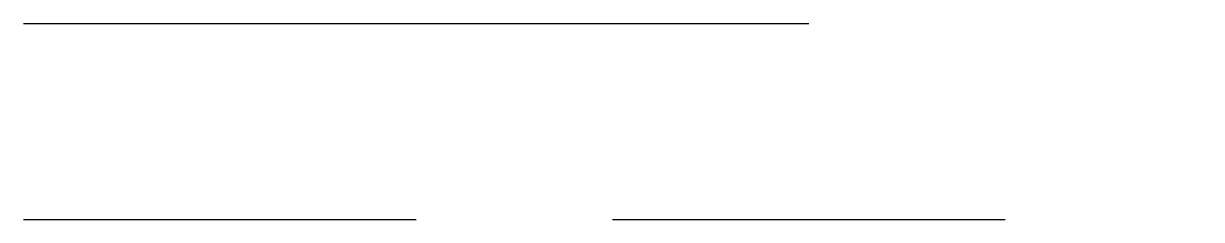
# Model space of a CAD drawing. Header units: millimetres. Extents: x 0 to 30, y 0 to 5.
import ezdxf

# ---------------------------------------------------------------- set-up
doc = ezdxf.new("R2010")
doc.units = ezdxf.units.MM
doc.header["$LTSCALE"] = 2.5
doc.linetypes.add('MCAD_DASH', pattern=[6, 4, -2])
doc.layers.add('DASH_LAYER', color=3, linetype='MCAD_DASH')

msp = doc.modelspace()

# ---------------------------------------------------------------- linework, layer by layer
at = {"linetype": 'MCAD_DASH', "ltscale": 2}
msp.add_line((0, 5), (30, 5), dxfattribs=at)
at = {"layer": 'DASH_LAYER'}
msp.add_line((0, 0), (30, 0), dxfattribs=at)

doc.saveas('drawing.dxf')
